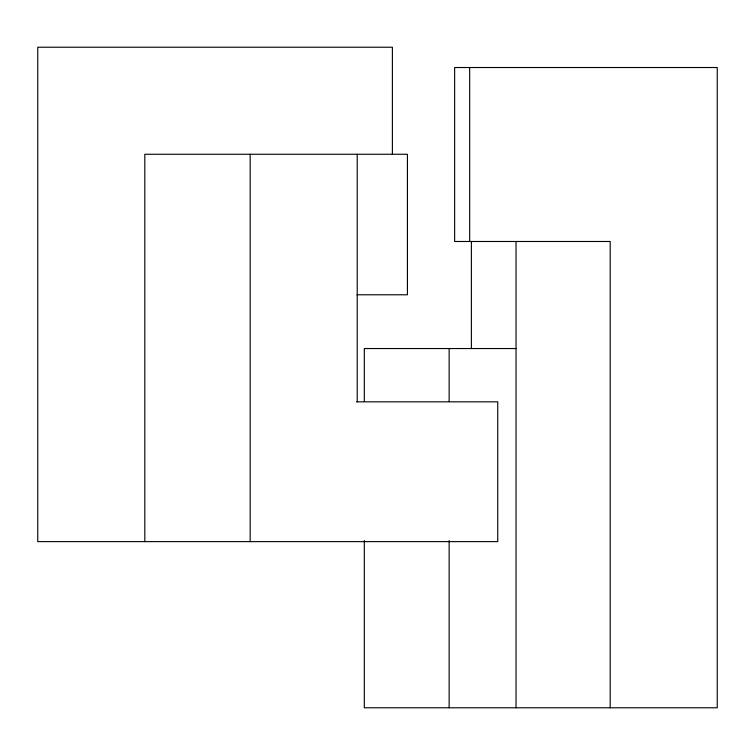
<?xml version="1.0" encoding="UTF-8"?>
<svg xmlns="http://www.w3.org/2000/svg" width="755" height="755" viewBox="0 0 755 755"><rect width="100%" height="100%" fill="white"/><g stroke="black" fill="none" stroke-linecap="round" stroke-linejoin="round"><path stroke-width="1.13" d="M356.964 294.78L407.426 294.78L407.426 154.265L144.809 154.265L144.809 541.628M516.033 348.546L364.325 348.546L364.325 401.547M356.586 401.839L497.743 401.839L497.743 541.628L37.75 541.628L37.75 47.225L392.392 47.225L392.392 154.265M610.191 707.775L610.191 241.487L454.633 241.487L454.633 67.525L717.25 67.525L717.25 707.775L364.325 707.775L364.325 540.533M516.033 241.487L516.033 707.775M471.384 241.487L471.384 348.546M469.676 67.525L469.676 241.487M449.14 348.546L449.14 401.547M449.14 540.533L449.14 707.775M357.228 154.265L357.228 401.839M250.169 154.265L250.169 541.628"/></g></svg>
